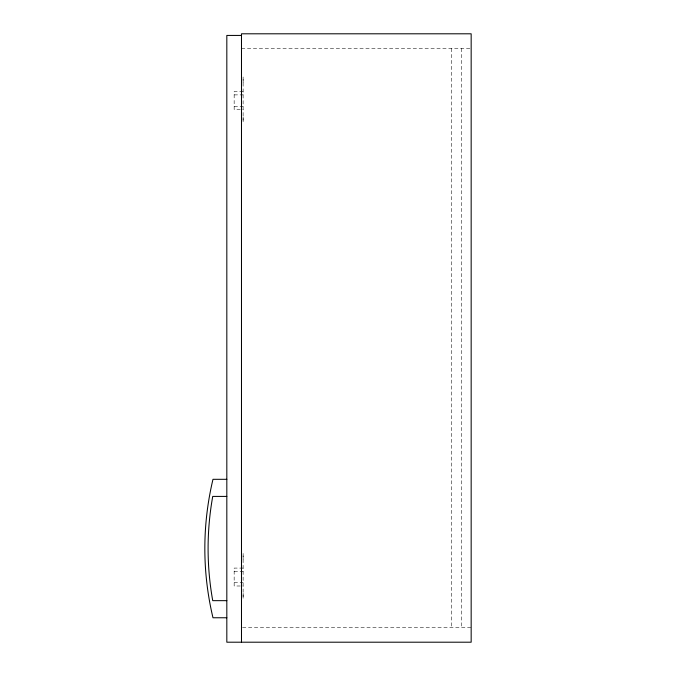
<?xml version="1.0" encoding="UTF-8"?>
<svg xmlns="http://www.w3.org/2000/svg" width="676" height="676" viewBox="0 0 676 676"><rect width="100%" height="100%" fill="white"/><g stroke="black" fill="none" stroke-linecap="round" stroke-linejoin="round"><path stroke-width="0.51" stroke-dasharray="3.38 2.54" d="M241.484 48.461L470.107 48.461M243.115 79.413L243.115 84.297M243.115 91.623L234.158 91.623L234.158 109.546L243.115 109.546M234.158 94.885L243.115 94.885M234.158 106.284L243.115 106.284M243.115 116.872L243.115 121.764M243.115 555.866L243.115 560.759M243.115 568.085L234.158 568.085L234.158 585.999L243.115 585.999M234.158 571.347L243.115 571.347M234.158 582.746L243.115 582.746M243.115 593.334L243.115 598.218M242.54 627.539L471.164 627.539M461.387 48.461L461.387 627.539M451.619 48.461L451.619 627.539M243.115 76.963L243.115 124.207M243.115 553.424L243.115 600.66"/><path stroke-width="1.01" d="M241.484 35.431L226.823 35.431L226.823 642.2L471.164 642.2L471.164 33.8L241.484 33.8L241.484 642.2M226.823 479.309L212.982 479.309A298.293 298.293 0 0 0 212.982 617.763L226.823 617.763M226.823 496.412L212.737 496.412A295.032 295.032 0 0 0 212.737 600.66L226.823 600.66"/></g></svg>
